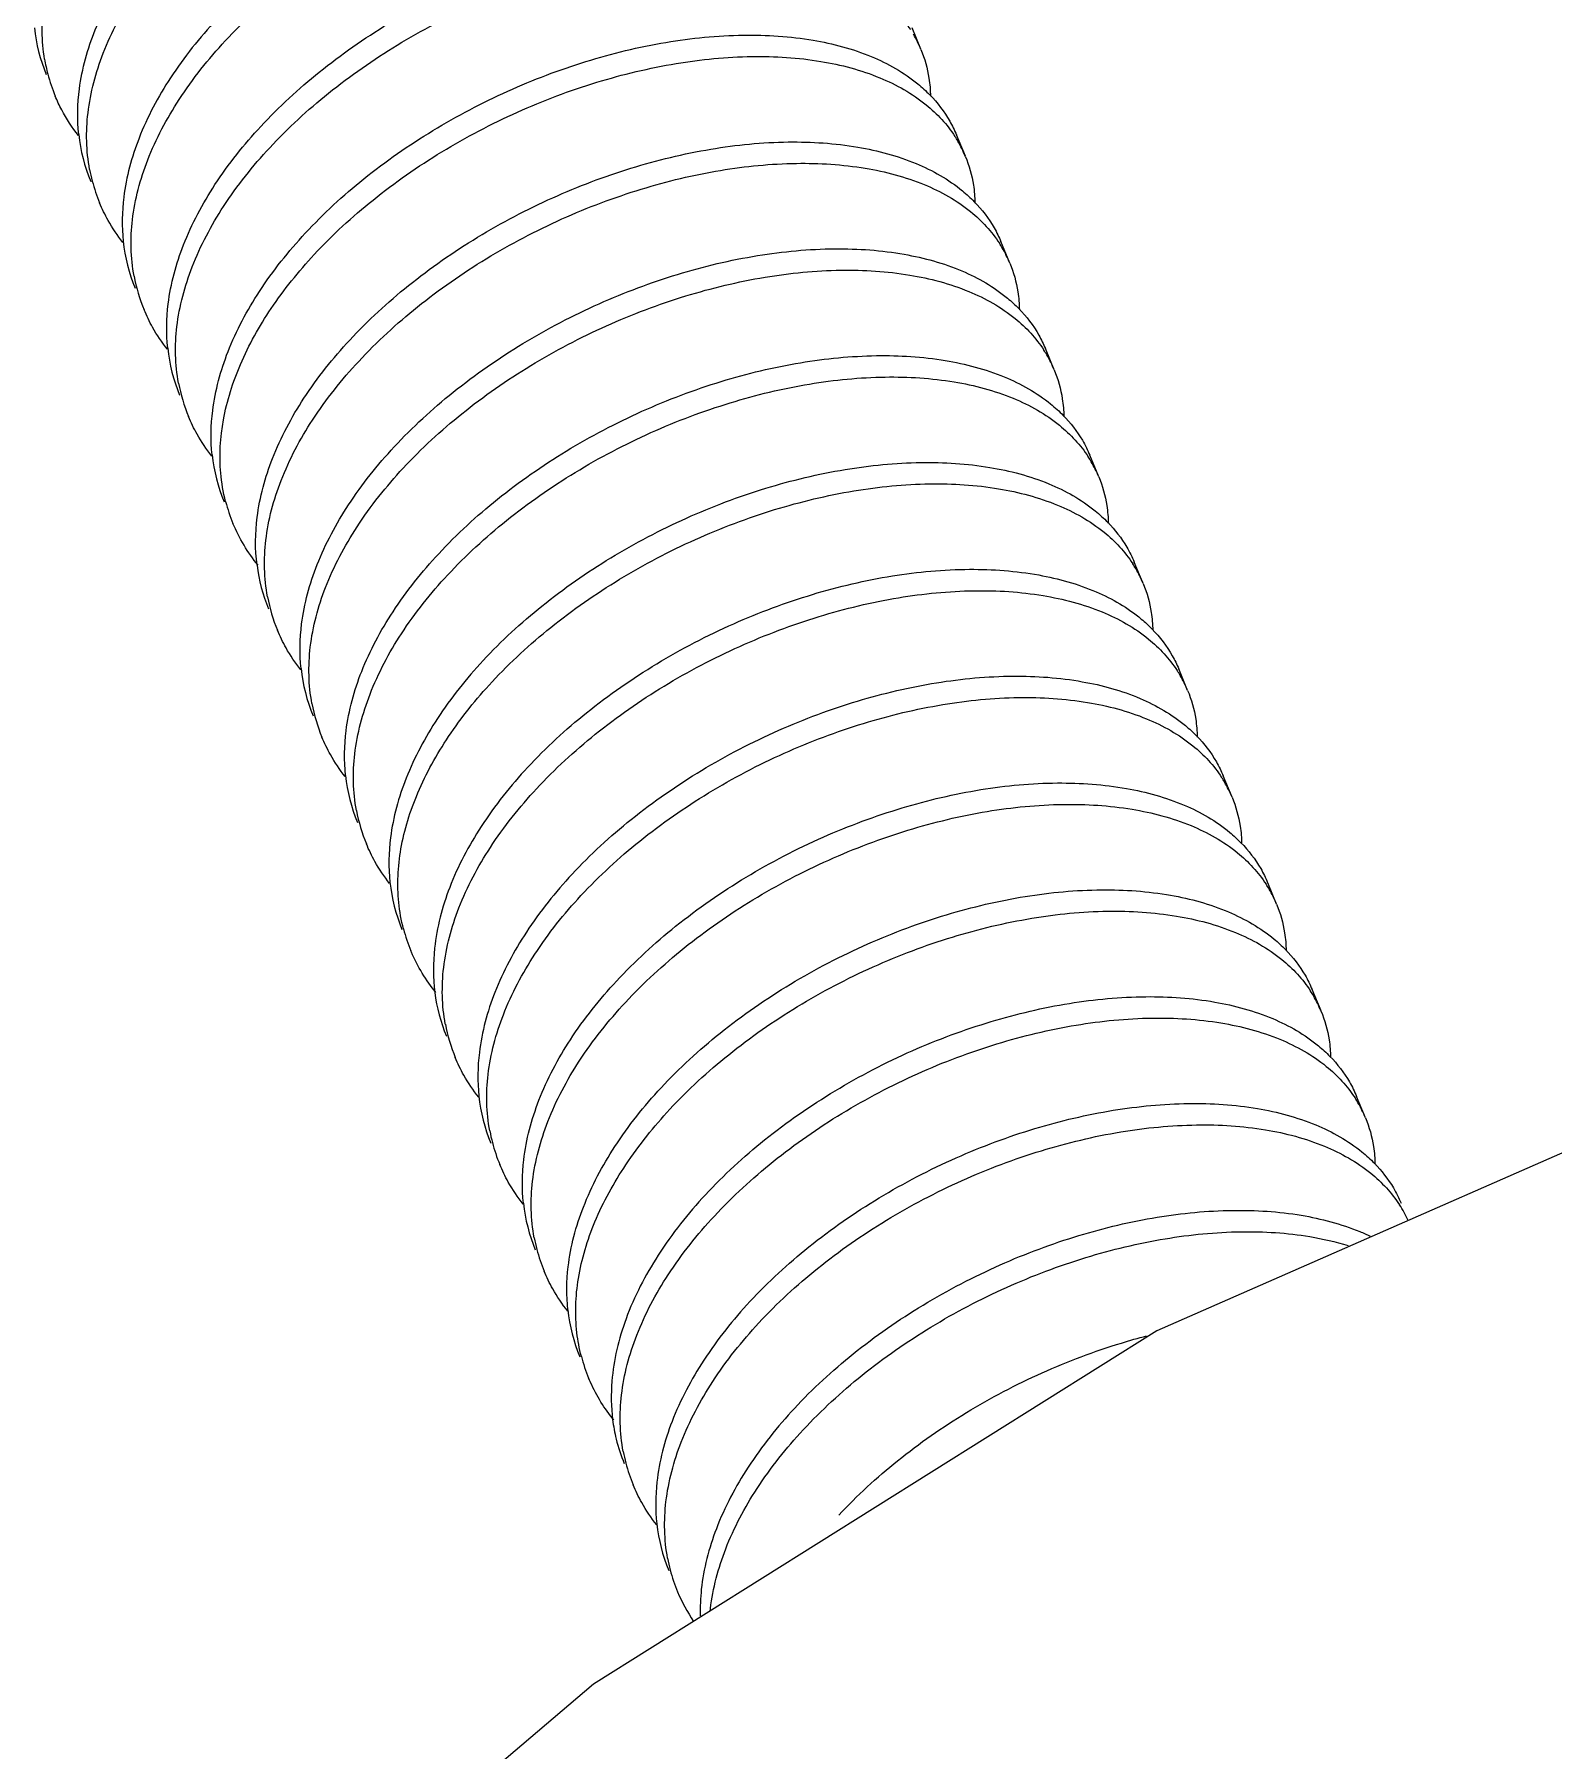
# Model space of a CAD drawing. Header units: millimetres. Extents: x 1786 to 2940, y -3417 to -1928.
# Drawn here: x 2199.49 to 2204.26, y -3202.71 to -3197.32 of the extents above; entities that cross this region are included whole.
import ezdxf

# ---------------------------------------------------------------- set-up
doc = ezdxf.new("R2010")
doc.units = ezdxf.units.MM

# ---------------------------------------------------------------- blocks, each defined once
blk = doc.blocks.new('*u7')
at = {"color": 7, "linetype": 'Continuous'}
for p, q in [((-12.30110090040034, -99.38970028382255, -3e-09), (-12.2700941393, -99.46423484902243, -3e-09)), ((-12.14606709489999, -99.7623731097226, -3e-09), (-12.11506033370006, -99.83690767482244, -3e-09)), ((-11.99103328930005, -100.1350459356224, -3e-09), (-11.96002652810012, -100.2095805007225, -3e-09)), ((-11.83599948370011, -100.5077187614224, -3e-09), (-11.80499272260022, -100.5822533266225, -3e-09)), ((-11.68096567810016, -100.8803915873225, -3e-09), (-11.64995891700028, -100.9549261525226, -3e-09)), ((-11.52593187250022, -101.2530644132225, -3e-09), (-11.49492511140033, -101.3275989784224, -3e-09)), ((-11.37089806690028, -101.6257372391226, -3e-09), (-11.33989130579994, -101.7002718043225, -3e-09)), ((-11.21586426130034, -101.9984100650224, -3e-09), (-11.1848575002, -102.0729446302225, -3e-09)), ((-11.06083045569994, -102.3710828909225, -3e-09), (-11.02982369460005, -102.4456174560225, -3e-09)), ((-10.9057966501, -102.7437557168225, -3e-09), (-10.87478988900011, -102.8182902819226, -3e-09)), ((-10.7507628446001, -103.1164285426225, -3e-09), (-10.71975608340017, -103.1909631078224, -3e-09))]:
    blk.add_line(p, q, dxfattribs=at)
at = {"color": 7, "linetype": 'Continuous', "elevation": -3e-09}
blk.add_lwpolyline([(-20.08863177669991, -100.3830319800225), (-18.21467315190012, -100.4578691066224), (-15.9444379462002, -100.1965562193225), (-13.70901245200002, -99.58331745762257), (-11.57373785129994, -98.64687676502263), (-9.608501588900253, -97.41398010992248), (-8.118265645200154, -96.14428521382251)], dxfattribs=at)
at = {"color": 7, "linetype": 'Continuous'}
for centre, radius, start, end in [((-10.43316598440015, -97.95617129592256, -3e-09), 0.5746709024000001, 22.52248702000399, 34.22117745740255), ((-10.44452313210013, -97.96101285572263, -3e-09), 0.5870163849, 14.67722010440551, 22.53439293250588), ((-10.44482684090008, -97.96115387482246, -3e-09), 0.5873459168, 10.62865022000049, 14.68302100629865), ((-10.41549855150015, -98.03617158052248, -3e-09), 0.5890885056, 6.103530708897636, 22.51455090140028), ((-10.28948836840027, -98.33368533782254, -3e-09), 0.5870153682, 14.68069108160216, 22.5343977796084), ((-10.28979410910006, -98.33382692942246, -3e-09), 0.5873470143999999, 10.62865282979871, 14.68649381629363), ((-10.12945805990012, -98.70412876352248, -3e-09), 0.5816057303, 14.62183772569563, 22.52017969890884), ((-10.10616094000034, -98.7817258527225, -3e-09), 0.589840704, 6.0803455533, 22.50814502719769), ((-9.97942115549995, -99.07903113252246, -3e-09), 0.5870157909, 14.67924852859821, 22.53439576490127), ((-9.979726051800299, -99.07917248612262, -3e-09), 0.5873465582999999, 10.62865174500036, 14.68505050270196), ((-9.95112713439994, -99.15439867862256, -3e-09), 0.589840704, 6.0803455533, 22.50814502719769), ((-12.06590477940017, -98.85561655892252, -3e-09), 0.4222001413000001, 204.545445539699, 213.0953443092997), ((-9.824386645900177, -99.45170370582241, -3e-09), 0.5870150438, 14.68179802899619, 22.53439932570597), ((-9.824693034699976, -99.45184548002248, -3e-09), 0.5873473642, 10.62865366219956, 14.68760134619721), ((-9.797006467400024, -99.52729688042245, -3e-09), 0.5907757891, 6.041612983403477, 22.496979327101), ((-11.90864813520011, -99.22728249212241, -3e-09), 0.4246268982, 202.4823631030962, 210.3812133993972), ((-11.91085701830025, -99.22828089632253, -3e-09), 0.4222164737, 210.415931737608, 213.1017519471106), ((-9.66935579730034, -99.82437759262257, -3e-09), 0.5870181816, 10.62864560320409, 22.53438436039721), ((-9.638189702500313, -99.8989997998226, -3e-09), 0.5868892404, 7.089127932504921, 22.54004537609547), ((-11.75361432970021, -99.59995531802247, -3e-09), 0.4246268982, 202.4823631030962, 210.3812133993972), ((-11.7558245938003, -99.60095456232261, -3e-09), 0.4222148573, 210.4159283103928, 213.1011178299948), ((-9.506702842000323, -100.1939401161226, -3e-09), 0.578854095, 14.60245349150737, 22.53904894009358), ((-9.487873133700305, -100.2728795633225, -3e-09), 0.5917330732, 6.003556046403987, 22.47123071410037), ((-11.59858052410027, -99.97262814392252, -3e-09), 0.4246268982, 202.4823631031905, 210.3812133993972), ((-11.6007936701003, -99.97362914122255, -3e-09), 0.4222114845, 210.4159211617104, 213.0997946715082), ((-9.359289255700332, -100.5697236280225, -3e-09), 0.5870193164999999, 10.6286426839967, 22.53437894170319), ((-9.332831287900262, -100.6455523332224, -3e-09), 0.5917251696, 6.004012436407706, 22.46932260070105), ((-11.44354671850033, -100.3453009698226, -3e-09), 0.4246268982, 202.4823631030962, 210.3812133993972), ((-11.44576424080014, -100.3463046290226, -3e-09), 0.4222063629, 210.4159103126975, 213.0977853216004), ((-9.204256065000209, -100.9423966744225, -3e-09), 0.587019969, 10.62864100479163, 22.53437582509644), ((-9.1777853847002, -101.0182239909225, -3e-09), 0.5917130992, 6.004589485696383, 22.46744088399473), ((-11.28851291289993, -100.7179737957226, -3e-09), 0.4246268982, 202.4823631029921, 210.3812133995022), ((-11.29075564450022, -100.7189927871225, -3e-09), 0.4221768607, 210.4158479744051, 213.0862090587982), ((-9.049225248000312, -101.3150705722226, -3e-09), 0.5870231402, 10.62863283119982, 22.53436066169851), ((-9.021728478599925, -101.3906086988225, -3e-09), 0.5906559059000001, 7.16725067670556, 22.46869011459821), ((-11.13347910729999, -101.0906466216225, -3e-09), 0.4246268982, 202.4823631030962, 210.3812133995022), ((-11.13570048100019, -101.0916526233225, -3e-09), 0.4222018556, 210.4159007716959, 213.0960169176041), ((-8.879445384300197, -101.6822876540225, -3e-09), 0.5713777877, 14.54567229810451, 22.59573525559373), ((-8.867577484900266, -101.7635433389225, -3e-09), 0.59157104, 6.009888538405878, 22.45703129230387), ((-10.97844530170005, -101.4633194475225, -3e-09), 0.4246268982, 202.4823631030962, 210.3812133993972), ((-10.98066667540024, -101.4643254492225, -3e-09), 0.4222018556, 210.4159007718009, 213.0960169176041), ((-8.739158961000157, -102.0604166987225, -3e-09), 0.5870245452, 10.62862920420578, 22.53435393580843), ((-8.712508693899963, -102.1362086179224, -3e-09), 0.5915354549, 6.011075242505357, 22.4552548197018), ((-10.82341149610011, -101.8359922734226, -3e-09), 0.4246268982, 202.4823631030962, 210.3812133995022), ((-10.82567050240004, -101.8370211618226, -3e-09), 0.4221578153, 210.4158078715989, 213.0787342538928), ((-8.584125820900226, -102.4330897632226, -3e-09), 0.5870252513, 10.62862738009631, 22.5343505539003), ((-8.557436915300059, -102.5088730479224, -3e-09), 0.5914967983, 6.012330142997909, 22.45348899339449), ((-10.66837769050017, -102.2086650992226, -3e-09), 0.4246268982, 202.4823631029921, 210.3812133995022), ((-10.67066350060031, -102.2097102854225, -3e-09), 0.4221264494, 210.4157420659016, 213.0664212328065), ((-8.42908309960012, -102.8057593913225, -3e-09), 0.5870157909, 14.67924852820633, 22.53439576479706), ((-8.429387995900015, -102.8059007450224, -3e-09), 0.5873465582999999, 10.62865174530446, 14.68505050209524), ((-8.403510378800092, -102.8817791231224, -3e-09), 0.5926227203, 6.010426290806069, 22.46567972289336), ((-10.51334388490022, -102.5813379251226, -3e-09), 0.4246268982, 202.4823631030962, 210.3812133993972), ((-10.51563553460028, -102.5823866617225, -3e-09), 0.422119616, 210.4157277691932, 213.0637382675965), ((-8.273970597399966, -103.1781934071225, -3e-09), 0.5868697943, 14.6290312343076, 22.51580662029832), ((-8.278986614000132, -103.1796221145225, -3e-09), 0.5920840433, 9.499582198402061, 14.64021269780038), ((-8.246044444400013, -103.2538954435224, -3e-09), 0.5901416341, 6.062810628101992, 22.47002258230433), ((-10.35831007940033, -102.9540107510225, -3e-09), 0.4246268982, 202.4823631030962, 210.3812133995022)]:
    blk.add_arc(centre, radius, start, end, dxfattribs=at)
for points, start_tangent, end_tangent in [([(-8.048174691300119, -93.34648407352256, -3e-09), (-9.67118343600032, -94.74846074182256, -3e-09), (-11.55227429820025, -95.9894570081226, -3e-09), (-13.62166797250029, -97.02358971292256, -3e-09), (-15.80116753240009, -97.8117947193225, -3e-09), (-18.00996700830001, -98.32484769422263, -3e-09), (-20.16460512120011, -98.54335522752262, -3e-09), (-22.18525171130022, -98.45907939272251, -3e-09)], (-0.7088993898208278, -0.7053096164888567), (-0.992620328126245, 0.1212636969193418)), ([(-10.01613303950035, -97.6704300122226, -3e-09), (-10.01691164659997, -97.67737464882248, -3e-09), (-10.07012822190018, -97.88568756542259, -3e-09), (-10.17968972990002, -98.09652669842262, -3e-09), (-10.34058194930003, -98.3012202855225, -3e-09)], (-0.1066529422736543, -0.9942963089061392), (-0.6799176369619487, -0.7332884882146179)), ([(-10.30957518820014, -98.37575485062257, -3e-09), (-10.1486438136003, -98.17100114402251, -3e-09), (-10.03751565240009, -97.95606311842243, -3e-09), (-9.985099855799945, -97.74475241902246, -3e-09), (-9.981329020999965, -97.65226164092246, -3e-09)], (0.6799176369989395, 0.7332884881803193), (-0.02723142852866129, 0.9996291558874665)), ([(-9.867557875199964, -97.85282212862262, -3e-09), (-9.861877841000023, -98.05004747472253, -3e-09), (-9.915094416300235, -98.25836039132241, -3e-09), (-10.02465592430008, -98.46919952432245, -3e-09), (-10.18554814380013, -98.67389311132251, -3e-09)], (0.1844092722714836, -0.9828495410286877), (-0.6799176369748196, -0.7332884882026839)), ([(-10.46460899380008, -98.00308202472252, -3e-09), (-10.66957430540015, -98.19322689372257, -3e-09), (-10.90942888420022, -98.36105572102247, -3e-09), (-11.17346407660034, -98.49977650122241, -3e-09), (-11.44991442050014, -98.60386939042246, -3e-09), (-11.53763629720015, -98.62881713862248, -3e-09)], (-0.6799176369848133, -0.7332884881934174), (-0.9672399107661502, -0.2538640483035947)), ([(-10.1545413826002, -98.74842767652262, -3e-09), (-9.994023517700043, -98.5443085257225, -3e-09), (-9.882935063600144, -98.32991544862261, -3e-09), (-9.830217769700084, -98.11882386752245, -3e-09), (-9.829749356500088, -97.97353654212247, -3e-09)], (0.6799176370260485, 0.7332884881551834), (-0.1076318471394037, 0.9941908194513567)), ([(-9.829534238200267, -97.96945873672257, -3e-09), (-9.777078326200353, -98.04743395352261, -3e-09), (-9.747291846400003, -98.10871873122255, -3e-09)], (0.6209167821819429, -0.7838764887434894), (0.3833762189514551, -0.9235922665021)), ([(-9.675860998499957, -98.33654724192252, -3e-09), (-9.688176725400353, -98.26901860492262, -3e-09), (-9.716315001000112, -98.18324975922246, -3e-09)], (-0.1230923319527054, 0.9923952225874755), (-0.3843774532142428, 0.9231760251764193)), ([(-9.712524069700066, -98.22549495452245, -3e-09), (-9.706844035400081, -98.42272030052254, -3e-09), (-9.760060610800338, -98.63103321722247, -3e-09), (-9.869622118700136, -98.84187235012246, -3e-09), (-10.03051433820019, -99.04656593722257, -3e-09)], (0.1844092722714836, -0.9828495410286877), (-0.6799176369748196, -0.7332884882026839)), ([(-10.34058194930003, -98.3012202855225, -3e-09), (-10.54554726100014, -98.49136515442251, -3e-09), (-10.78540183970017, -98.65919398172241, -3e-09), (-11.04943703220033, -98.79791476192258, -3e-09), (-11.32588737600008, -98.9020076511224, -3e-09), (-11.60244480739993, -98.96746621012244, -3e-09), (-11.86679658200001, -98.99197250552243, -3e-09), (-12.1071634015002, -98.9749984143225, -3e-09), (-12.24028119350032, -98.94388159532241, -3e-09)], (-0.6799176369865678, -0.7332884881917907), (-0.955344446978805, 0.2954944798583573)), ([(-9.999507577000259, -99.12110050242245, -3e-09), (-9.834319596200203, -98.90976861182253, -3e-09), (-9.722600364100344, -98.68849664772256, -3e-09), (-9.673188532700351, -98.47042108182245, -3e-09), (-9.675860998499957, -98.33654724192252, -3e-09)], (0.6799176369758974, 0.7332884882016846), (-0.1230923320577986, 0.9923952225744402)), ([(-9.680153628400149, -98.3350565487226, -3e-09), (-9.598702209500061, -98.46633639742254, -3e-09), (-9.592202853000344, -98.48136865002243, -3e-09)], (0.63142804831248, -0.7754344716378635), (0.3835203505597794, -0.9235324253682186)), ([(-10.30957518820014, -98.37575485062257, -3e-09), (-10.51435740790021, -98.56575245702243, -3e-09), (-10.75885681860018, -98.73643412862248, -3e-09), (-11.0271967972003, -98.87636332852253, -3e-09), (-11.30177651429995, -98.97864205302244, -3e-09), (-11.5748215417002, -99.04255929792248, -3e-09), (-11.83731943930024, -99.06652859802261, -3e-09), (-12.07736245780006, -99.04933140922253, -3e-09), (-12.28091761260021, -98.9927299425226, -3e-09), (-12.31784668890032, -98.97639150362261, -3e-09)], (-0.6799176370137706, -0.7332884881665678), (-0.9032472301576938, 0.4291205439179694)), ([(-9.566688779000287, -98.55730927562263, -3e-09), (-9.551188807200106, -98.63983337192258, -3e-09), (-9.556524788500155, -98.82894524772246, -3e-09), (-9.614310659200328, -99.0267401307226, -3e-09), (-9.72209706800004, -99.22594677582242, -3e-09), (-9.87548053260025, -99.41923876312262, -3e-09)], (0.2529177001760308, -0.9674877967900514), (-0.6799176369743608, -0.7332884882031092)), ([(-10.18554814380013, -98.67389311132251, -3e-09), (-10.3905134554002, -98.86403798032256, -3e-09), (-10.63036803410023, -99.03186680762246, -3e-09), (-10.89440322659993, -99.17058758782241, -3e-09), (-11.17085357040014, -99.27468047702246, -3e-09), (-11.44741100179999, -99.34013903602249, -3e-09), (-11.71176277640006, -99.36464533142248, -3e-09), (-11.95212959590026, -99.34767124022255, -3e-09), (-12.15778041950034, -99.29050153132243, -3e-09), (-12.31950146190002, -99.19617771512253, -3e-09), (-12.41960847380005, -99.08615214382257, -3e-09)], (-0.6799176370064597, -0.7332884881733466), (-0.5459293870042408, 0.837831190876285)), ([(-9.519638480500362, -98.71924817202262, -3e-09), (-9.520803468700251, -98.86992769162248, -3e-09), (-9.574020044000008, -99.07824060832263, -3e-09), (-9.683581552000305, -99.28907974122262, -3e-09), (-9.844473771499906, -99.4937733283225, -3e-09)], (0.1070789490804524, -0.9942505210779755), (-0.6799176369864541, -0.7332884881918961)), ([(-9.5191948099, -98.71514779122253, -3e-09), (-9.467010715000015, -98.79277960522245, -3e-09), (-9.437224235300164, -98.85406438302243, -3e-09)], (0.6203669662444307, -0.7843116900777913), (0.3833762189469372, -0.9235922665039752)), ([(-10.1545413826002, -98.74842767652262, -3e-09), (-10.36003900860032, -98.93900049922263, -3e-09), (-10.60526446540007, -99.10997815422252, -3e-09), (-10.87403487870006, -99.24986649802258, -3e-09), (-11.14864791500031, -99.35189083242244, -3e-09), (-11.42143750430023, -99.41550226802246, -3e-09), (-11.68442694009991, -99.43922904532246, -3e-09), (-11.92444588850003, -99.42164708192263, -3e-09), (-12.1276177484001, -99.36468709552241, -3e-09), (-12.28886976290005, -99.27040715512248, -3e-09), (-12.33223631850024, -99.23075993682255, -3e-09)], (-0.6799176369959218, -0.7332884881831174), (-0.6979745066443546, 0.716122606872992)), ([(-9.402456458500183, -98.97084060632255, -3e-09), (-9.396776424200198, -99.16806595232242, -3e-09), (-9.4499929996, -99.37637886902257, -3e-09), (-9.559554507500252, -99.58721800192257, -3e-09), (-9.720446727000308, -99.79191158902245, -3e-09)], (0.1844092722714836, -0.9828495410286877), (-0.6799176369748196, -0.7332884882026839)), ([(-10.03051433820019, -99.04656593722257, -3e-09), (-10.23547964980025, -99.23671080622262, -3e-09), (-10.47533422850029, -99.40453963352252, -3e-09), (-10.73936942099999, -99.54326041372246, -3e-09), (-11.01581976490024, -99.64735330292251, -3e-09), (-11.29237719620005, -99.71281186192255, -3e-09), (-11.55672897090017, -99.73731815732253, -3e-09), (-11.79709579030032, -99.7203440661226, -3e-09), (-12.00274661389994, -99.66317435722249, -3e-09), (-12.16446765630008, -99.56885054092254, -3e-09), (-12.26454861030015, -99.45886495562263, -3e-09)], (-0.6799176370112174, -0.733288488168935), (-0.5460225759222805, 0.8377704617514259)), ([(-12.33223631850024, -99.23075993682255, -3e-09), (-12.3985002165, -99.1447339632225, -3e-09), (-12.42503474170007, -99.09151766052241, -3e-09)], (-0.6979745067723196, 0.7161226067482699), (-0.3829048361339112, 0.9237877929834659)), ([(-9.999507577000259, -99.12110050242245, -3e-09), (-10.2056320075003, -99.31217687882258, -3e-09), (-10.45148957610036, -99.48341070472247, -3e-09), (-10.72070828120013, -99.62329496502252, -3e-09), (-10.99548577780024, -99.72512770642243, -3e-09), (-11.26911708490024, -99.7886162796226, -3e-09), (-11.53488018880034, -99.81195921662243, -3e-09), (-11.77550047720024, -99.79326981472241, -3e-09), (-11.97766410500026, -99.73523486572253, -3e-09), (-12.13692386130015, -99.64054650102253, -3e-09), (-12.17702889049997, -99.6036122480225, -3e-09)], (-0.6799176370080116, -0.7332884881719077), (-0.6982427137316564, 0.7158610987619403)), ([(-9.364604674899965, -99.09192099792244, -3e-09), (-9.36576966310031, -99.24260051752253, -3e-09), (-9.41898623850011, -99.45091343422246, -3e-09), (-9.528547746400363, -99.66175256712245, -3e-09), (-9.689439965899965, -99.86644615422256, -3e-09)], (0.1070789490804524, -0.9942505210779755), (-0.6799176369864541, -0.7332884881918961)), ([(-9.364161004400103, -99.08782061712259, -3e-09), (-9.311976909400073, -99.1654524311225, -3e-09), (-9.282190429700222, -99.22673720882244, -3e-09)], (0.6203669662444307, -0.7843116900777913), (0.3833762189469372, -0.9235922665039752)), ([(-12.30100223720001, -99.3896594035225, -3e-09), (-12.32918374420024, -99.28882179442257, -3e-09), (-12.33438816130001, -99.22624526762252, -3e-09)], (-0.3827841523008458, 0.9238378065154744), (-0.01604169137221489, 0.9998713237901758)), ([(-9.24742265290024, -99.34351343222261, -3e-09), (-9.241742618600256, -99.54073877822248, -3e-09), (-9.294959194000057, -99.74905169492263, -3e-09), (-9.40452070190031, -99.95989082782262, -3e-09), (-9.565412921399911, -100.1645844149225, -3e-09)], (0.1844092722714836, -0.9828495410286877), (-0.6799176369748196, -0.7332884882026839)), ([(-9.87548053260025, -99.41923876312262, -3e-09), (-10.08044584420031, -99.60938363202263, -3e-09), (-10.32030042290035, -99.77721245932253, -3e-09), (-10.58433561540005, -99.91593323962252, -3e-09), (-10.8607859593003, -100.0200261288226, -3e-09), (-11.13734339060011, -100.0854846878226, -3e-09), (-11.40169516530023, -100.1099909832226, -3e-09), (-11.64206198479997, -100.0930168920224, -3e-09), (-11.8477128083, -100.0358471831225, -3e-09), (-12.00943385070013, -99.9415233668226, -3e-09), (-12.10951738370022, -99.83153382442242, -3e-09)], (-0.6799176370094528, -0.7332884881705714), (-0.5460133540579095, 0.83777647209171)), ([(-12.17702889049997, -99.6036122480225, -3e-09), (-12.24515160450028, -99.51453065412261, -3e-09), (-12.26998425150032, -99.4642381704225, -3e-09)], (-0.6982427137352157, 0.7158610987584684), (-0.3828281560355657, 0.9238195727231636)), ([(-9.844473771499906, -99.4937733283225, -3e-09), (-10.05058663350019, -99.68484041462261, -3e-09), (-10.29642939970017, -99.8560676275224, -3e-09), (-10.56562996970024, -99.99594811172256, -3e-09), (-10.84040253669991, -100.0977856569225, -3e-09), (-11.11452470719996, -100.1613605123225, -3e-09), (-11.38082434410035, -100.1846402277224, -3e-09), (-11.62154935850003, -100.1657522994226, -3e-09), (-11.82349791580009, -100.1075405101226, -3e-09), (-11.98236079790013, -100.0128297206224, -3e-09), (-12.02197357670002, -99.9763068162224, -3e-09)], (-0.6799176369940102, -0.7332884881848899), (-0.6982680453751948, 0.7158363896924387)), ([(-9.534406160300023, -100.2391189801226, -3e-09), (-9.375239401700128, -100.0370677412225, -3e-09), (-9.265268587500032, -99.82695411092254, -3e-09), (-9.21102292120031, -99.61768308132241, -3e-09), (-9.2095120150002, -99.46511729112262, -3e-09)], (0.6799176369817714, 0.7332884881962379), (-0.1062906095111108, 0.9943351076622793)), ([(-9.208738732900201, -99.46098507582246, -3e-09), (-9.156943103800131, -99.53812525702256, -3e-09), (-9.12715662410028, -99.5994100347225, -3e-09)], (0.6195794163519036, -0.7849339760980122), (0.3833762191487431, -0.9235922664202072)), ([(-12.14596843160007, -99.76233222942255, -3e-09), (-12.17414993860029, -99.66149462032263, -3e-09), (-12.17934845510035, -99.59927762512257, -3e-09)], (-0.3827841524337395, 0.9238378064604109), (-0.01677795556191912, 0.9998592401969201)), ([(-9.092388847300299, -99.71618625812243, -3e-09), (-9.086708813000314, -99.91341160412253, -3e-09), (-9.139925388400115, -100.1217245208225, -3e-09), (-9.249486896300368, -100.3325636537224, -3e-09), (-9.41037911579997, -100.5372572408226, -3e-09)], (0.1844092722714836, -0.9828495410286877), (-0.6799176369748196, -0.7332884882026839)), ([(-9.720446727000308, -99.79191158902245, -3e-09), (-9.925412038599916, -99.98205645792245, -3e-09), (-10.16526661739999, -100.1498852852226, -3e-09), (-10.42930180980011, -100.2886060655226, -3e-09), (-10.7057521536999, -100.3926989546226, -3e-09), (-10.98230958500017, -100.4581575136226, -3e-09), (-11.24666135970028, -100.4826638090226, -3e-09), (-11.48702817920002, -100.4656897178224, -3e-09), (-11.69267900270006, -100.4085200090226, -3e-09), (-11.85440004520024, -100.3141961927224, -3e-09), (-11.95448895940035, -100.2041983933225, -3e-09)], (-0.67991763701456, -0.7332884881658359), (-0.5459941112937299, 0.8377890130770217)), ([(-12.02197357670002, -99.9763068162224, -3e-09), (-12.09045943960018, -99.88661412482247, -3e-09), (-12.11495315870025, -99.83690672352259, -3e-09)], (-0.6982680451609802, 0.7158363899013959), (-0.3827827824445807, 0.9238383741023021)), ([(-9.379372354700081, -100.6117918060224, -3e-09), (-9.217418266799996, -100.4054653036226, -3e-09), (-9.10760222450017, -100.1928537781225, -3e-09), (-9.054943182700299, -99.9812175738225, -3e-09), (-9.05578701100012, -99.82656993462251, -3e-09)], (0.6799176370391319, 0.7332884881430524), (-0.1243567050093025, 0.9922375773569702)), ([(-9.059726434800268, -99.8260882615225, -3e-09), (-8.973957674199937, -99.96755461912244, -3e-09), (-8.972062487100175, -99.97205781792263, -3e-09)], (0.6309414751720348, -0.7758304292226085), (0.3838942182395378, -0.9233770785558054)), ([(-9.689439965899965, -99.86644615422256, -3e-09), (-9.895522198300114, -100.0574886425225, -3e-09), (-10.14132566720036, -100.2286982811224, -3e-09), (-10.41048220950006, -100.3685705456226, -3e-09), (-10.6852331348, -100.4704176748226, -3e-09), (-10.95994663540023, -100.5341069512226, -3e-09), (-11.22675665370025, -100.5573205333226, -3e-09), (-11.46756744079994, -100.5382391501225, -3e-09), (-11.66928934390035, -100.4798629295226, -3e-09), (-11.82775366060014, -100.3851486356225, -3e-09), (-11.86692267800026, -100.3489966426225, -3e-09)], (-0.6799176370069446, -0.7332884881728968), (-0.6982835175659831, 0.7158212969000556)), ([(-11.99093462600013, -100.1350050553226, -3e-09), (-12.01911613300035, -100.0341674462225, -3e-09), (-12.02431390670017, -99.97199459632247, -3e-09)], (-0.3827841523019099, 0.9238378065150334), (-0.01686839283327377, 0.9998577185396043)), ([(-8.946546674500041, -100.0480047490225, -3e-09), (-8.930036391800058, -100.1398998728225, -3e-09), (-8.937651558300331, -100.3271293229225, -3e-09), (-8.996329397400132, -100.5225530798225, -3e-09), (-9.103651171400088, -100.7191691352225, -3e-09), (-9.255345310200028, -100.9099300667226, -3e-09)], (0.2526687244613236, -0.9675528490367272), (-0.679917636970834, -0.7332884882063794)), ([(-11.86692267800026, -100.3489966426225, -3e-09), (-11.9357713190002, -100.2586884230225, -3e-09), (-11.95992426200019, -100.2095703176226, -3e-09)], (-0.6982835174025328, 0.7158212970595014), (-0.3827268443142816, 0.923861549498209)), ([(-9.565412921399911, -100.1645844149225, -3e-09), (-9.770378232999974, -100.3547292838225, -3e-09), (-10.01023281180005, -100.5225581111226, -3e-09), (-10.27426800420017, -100.6612788914226, -3e-09), (-10.55071834809996, -100.7653717805226, -3e-09), (-10.82727577940022, -100.8308303395224, -3e-09), (-11.09162755410034, -100.8553366349224, -3e-09), (-11.33199437360008, -100.8383625437225, -3e-09), (-11.53764519710012, -100.7811928349224, -3e-09), (-11.69936623960029, -100.6868690186225, -3e-09), (-11.79946332530017, -100.5768586802226, -3e-09)], (-0.6799176369974813, -0.7332884881816714), (-0.5459648886082447, 0.8378080570196178)), ([(-9.224338549100139, -100.9844646318224, -3e-09), (-9.065128518499932, -100.7823472925224, -3e-09), (-8.955956085900198, -100.5742158261226, -3e-09), (-8.90142718640027, -100.3668515209224, -3e-09), (-8.899385476300267, -100.2109900901226, -3e-09)], (0.6799176369698529, 0.733288488207289), (-0.1055051716525306, 0.994418754225085)), ([(-8.898280028700356, -100.2068267122224, -3e-09), (-8.846875492700292, -100.2834709088224, -3e-09), (-8.817089012899942, -100.3447556865226, -3e-09)], (0.6187844105249842, -0.7855608526977703), (0.3833762193064752, -0.9235922663547337)), ([(-9.534406160300023, -100.2391189801226, -3e-09), (-9.74043827020023, -100.4301212140226, -3e-09), (-9.986177393700018, -100.6013020653224, -3e-09), (-10.25526344660011, -100.7411615663225, -3e-09), (-10.5299755983001, -100.8430231483226, -3e-09), (-10.80537995350005, -100.9068551161224, -3e-09), (-11.07267390930019, -100.9300001332226, -3e-09), (-11.31355163009994, -100.9107310070226, -3e-09), (-11.51503570339992, -100.8522034409225, -3e-09), (-11.6731004528001, -100.7575051350225, -3e-09), (-11.71187639980008, -100.7216815149225, -3e-09)], (-0.6799176369852316, -0.7332884881930296), (-0.6982887343963745, 0.715816207846057)), ([(-11.83590082040018, -100.5076778812224, -3e-09), (-11.86408232739996, -100.4068402721225, -3e-09), (-11.8692795119, -100.3447022773225, -3e-09)], (-0.3827841524132684, 0.923837806468893), (-0.01693980385660182, 0.9998565112281361)), ([(-8.78232123609996, -100.4615319098225, -3e-09), (-8.776641201799976, -100.6587572559224, -3e-09), (-8.829857777200232, -100.8670701725225, -3e-09), (-8.93941928510003, -101.0779093055226, -3e-09), (-9.100311504600086, -101.2826028925226, -3e-09)], (0.1844092722714836, -0.9828495410286877), (-0.6799176369748196, -0.7332884882026839)), ([(-9.41037911579997, -100.5372572408226, -3e-09), (-9.615344427400032, -100.7274021097226, -3e-09), (-9.85519900620011, -100.8952309370225, -3e-09), (-10.11923419860022, -101.0339517173225, -3e-09), (-10.39568454250002, -101.1380446064225, -3e-09), (-10.67224197390033, -101.2035031654225, -3e-09), (-10.93659374849994, -101.2280094608225, -3e-09), (-11.17696056800014, -101.2110353696226, -3e-09), (-11.38261139150018, -101.1538656607224, -3e-09), (-11.54433243400035, -101.0595418445225, -3e-09), (-11.6444765854003, -100.9494592657225, -3e-09)], (-0.6799176370058276, -0.7332884881739327), (-0.5457965154161354, 0.8379177547704811)), ([(-8.74324911219992, -100.5794958704225, -3e-09), (-8.69184168710035, -100.6561437347225, -3e-09), (-8.6620552073, -100.7174285124224, -3e-09)], (0.6187902913917823, -0.785556220317345), (0.3833762192585395, -0.9235922663746317)), ([(-11.71187639980008, -100.7216815149225, -3e-09), (-11.78108561020008, -100.6307562940226, -3e-09), (-11.80489754669998, -100.5822289708226, -3e-09)], (-0.698288734319816, 0.715816207920741), (-0.382660622591291, 0.9238889802990649)), ([(-9.379372354700081, -100.6117918060224, -3e-09), (-9.584932309400301, -100.8024147192225, -3e-09), (-9.829879070900006, -100.9732116036225, -3e-09), (-10.09796094700005, -101.1128294613225, -3e-09), (-10.37238820490029, -101.2149254651226, -3e-09), (-10.6512375026, -101.2796713821226, -3e-09), (-10.92038617260005, -101.3026892316225, -3e-09), (-11.16152979160006, -101.2828626942226, -3e-09), (-11.36209422680031, -101.2239799924225, -3e-09), (-11.51924994460023, -101.1291906713225, -3e-09), (-11.55682176400023, -101.0943716310226, -3e-09)], (-0.6799176370131567, -0.733288488167137), (-0.6982487954761151, 0.7158551666476638)), ([(-8.744351983700199, -100.5836589990224, -3e-09), (-8.7463913263, -100.7395080498225, -3e-09), (-8.800818940200315, -100.9466271145225, -3e-09), (-8.909979706400009, -101.1548443976226, -3e-09), (-9.069304743500197, -101.3571374577225, -3e-09)], (0.1055128469868747, -0.9944179398626738), (-0.6799176369706735, -0.733288488206528)), ([(-11.68086701490029, -100.8803507071225, -3e-09), (-11.70904852180001, -100.7795130979225, -3e-09), (-11.71424527970021, -100.7174002417225, -3e-09)], (-0.3827841525615063, 0.9238378064074718), (-0.01699131005111127, 0.999855637271075)), ([(-8.627287430500019, -100.8342047357226, -3e-09), (-8.621607396300078, -101.0314300818225, -3e-09), (-8.67482397160029, -101.2397429984226, -3e-09), (-8.784385479600132, -101.4505821314226, -3e-09), (-8.945277699000144, -101.6552757184224, -3e-09)], (0.1844092722714836, -0.9828495410286877), (-0.6799176369748196, -0.7332884882026839)), ([(-9.255345310200028, -100.9099300667226, -3e-09), (-9.46031062180009, -101.1000749356226, -3e-09), (-9.700165200600168, -101.2679037629225, -3e-09), (-9.964200393000283, -101.4066245431225, -3e-09), (-10.24065073690008, -101.5107174323225, -3e-09), (-10.51720816829993, -101.5761759913225, -3e-09), (-10.7815599429, -101.6006822867225, -3e-09), (-11.0219267624002, -101.5837081955226, -3e-09), (-11.22757758600028, -101.5265384866225, -3e-09), (-11.38929862839996, -101.4322146704226, -3e-09), (-11.48940290520022, -101.3221932965225, -3e-09)], (-0.6799176370041685, -0.733288488175471), (-0.5459391693926262, 0.8378248166072007)), ([(-11.55682176400023, -101.0943716310226, -3e-09), (-11.62739483380028, -101.0010735340225, -3e-09), (-11.64990311320025, -100.9548195226225, -3e-09)], (-0.6982487955976674, 0.7158551665291011), (-0.3823485200228358, 0.9240181866372259)), ([(-9.224338549100139, -100.9844646318224, -3e-09), (-9.429303860700202, -101.1746095008225, -3e-09), (-9.66915843950028, -101.3424383281226, -3e-09), (-9.93319363189994, -101.4811591083226, -3e-09), (-10.20964397580019, -101.5852519975226, -3e-09), (-10.4862014071, -101.6507105565224, -3e-09), (-10.75055318180011, -101.6752168519224, -3e-09), (-10.99092000130031, -101.6582427607225, -3e-09), (-11.19657082480035, -101.6010730518226, -3e-09), (-11.35829186730007, -101.5067492356225, -3e-09), (-11.40211650490028, -101.4667090766225, -3e-09)], (-0.6799176370085458, -0.7332884881714123), (-0.6977974224856037, 0.7162951606512834)), ([(-8.589318708100109, -100.9563259926226, -3e-09), (-8.59135028080027, -101.1121234233226, -3e-09), (-8.645656409700223, -101.3189738561225, -3e-09), (-8.75483482970003, -101.5273474590226, -3e-09), (-8.914270937900255, -101.7298102836226, -3e-09)], (0.1055233371297334, -0.9944168267487256), (-0.6799176370294309, -0.7332884881520474)), ([(-8.58821961700005, -100.9521632243225, -3e-09), (-8.536807881499954, -101.0288165606225, -3e-09), (-8.507021401700058, -101.0901013383225, -3e-09)], (0.6187990646471889, -0.7855493094591606), (0.3833762193816346, -0.9235922663235357)), ([(-11.52583320930034, -101.2530235330225, -3e-09), (-11.55401471620007, -101.1521859238226, -3e-09), (-11.55921079850032, -101.0901127270224, -3e-09)], (-0.3827841523746255, 0.9238378064849044), (-0.01707257368273443, 0.9998542529928288)), ([(-8.472253624900077, -101.2068775616226, -3e-09), (-8.466573590700136, -101.4041029076225, -3e-09), (-8.519790166000348, -101.6124158243226, -3e-09), (-8.62935167400019, -101.8232549572226, -3e-09), (-8.790243893400202, -102.0279485443225, -3e-09)], (0.1844092722714836, -0.9828495410286877), (-0.6799176369748196, -0.7332884882026839)), ([(-9.100311504600086, -101.2826028925226, -3e-09), (-9.305276816300193, -101.4727477615224, -3e-09), (-9.545131395000226, -101.6405765888226, -3e-09), (-9.809166587400341, -101.7792973690225, -3e-09), (-10.08561693130014, -101.8833902582226, -3e-09), (-10.36217436269999, -101.9488488172226, -3e-09), (-10.62652613730006, -101.9733551126226, -3e-09), (-10.86689295680026, -101.9563810214224, -3e-09), (-11.07254378040034, -101.8992113125225, -3e-09), (-11.23426482280001, -101.8048874963224, -3e-09), (-11.33436909960028, -101.6948661224226, -3e-09)], (-0.6799176370041685, -0.733288488175471), (-0.5459391693926262, 0.8378248166072007)), ([(-11.40211650490028, -101.4667090766225, -3e-09), (-11.4687892856, -101.3799366350224, -3e-09), (-11.49482644809996, -101.3275580981226, -3e-09)], (-0.6977974223532253, 0.7162951607802434), (-0.3827841525867948, 0.9238378063969939)), ([(-9.069304743500197, -101.3571374577225, -3e-09), (-9.27427005510026, -101.5472823267226, -3e-09), (-9.514124633900337, -101.7151111540225, -3e-09), (-9.778159826299998, -101.8538319342226, -3e-09), (-10.05461017020025, -101.9579248234224, -3e-09), (-10.3311676016001, -102.0233833824225, -3e-09), (-10.59551937620017, -102.0478896778225, -3e-09), (-10.83588619569991, -102.0309155866225, -3e-09), (-11.04153701929999, -101.9737458777224, -3e-09), (-11.20325806170013, -101.8794220614225, -3e-09), (-11.24708269930034, -101.8393819025225, -3e-09)], (-0.6799176370085458, -0.7332884881714123), (-0.6977974224856037, 0.7162951606512834)), ([(-8.435687853000218, -101.3169148433226, -3e-09), (-8.436236361900228, -101.4841580771226, -3e-09), (-8.48987617900002, -101.6897491830225, -3e-09), (-8.599406316000113, -101.8994165472225, -3e-09), (-8.759237132300314, -102.1024831095226, -3e-09)], (0.1252229897650974, -0.9921286221222984), (-0.6799176370081114, -0.733288488171815)), ([(-8.43920026620026, -101.3172485183225, -3e-09), (-8.351927230300134, -101.4627491073225, -3e-09)], (0.6303624963056115, -0.7763009231292708), (0.3842866256009093, -0.9232138373011243)), ([(-11.37079940369995, -101.6256963588226, -3e-09), (-11.39898091070017, -101.5248587497226, -3e-09), (-11.40418807630022, -101.4621089913226, -3e-09)], (-0.3827841521723501, 0.9238378065687155), (-0.01568712096398766, 0.9998769495472237)), ([(-8.326381542000036, -101.5387851708226, -3e-09), (-8.309149438100121, -101.6385555444226, -3e-09), (-8.318644913100343, -101.8241704267225, -3e-09), (-8.378042473800178, -102.0175787186224, -3e-09), (-8.484951243000069, -102.2120013282224, -3e-09), (-8.635210087900305, -102.4006213702226, -3e-09)], (0.2523472725335186, -0.9676367366139498), (-0.6799176369991863, -0.7332884881800905)), ([(-8.945277699000144, -101.6552757184224, -3e-09), (-9.150243010700251, -101.8454205874225, -3e-09), (-9.390097589400284, -102.0132494147226, -3e-09), (-9.654132781899989, -102.1519701949226, -3e-09), (-9.930583125700196, -102.2560630841226, -3e-09), (-10.20714055710005, -102.3215216431224, -3e-09), (-10.47149233170012, -102.3460279385224, -3e-09), (-10.71185915120031, -102.3290538473225, -3e-09), (-10.91750997479994, -102.2718841384226, -3e-09), (-11.07923101720007, -102.1775603222225, -3e-09), (-11.17940554840015, -102.0674310971226, -3e-09)], (-0.679917637002749, -0.7332884881767873), (-0.5456877827932822, 0.8379885701548391)), ([(-11.24708269930034, -101.8393819025225, -3e-09), (-11.31375548000005, -101.7526094609225, -3e-09), (-11.33979264260006, -101.7002309240224, -3e-09)], (-0.6977974223532253, 0.7162951607802434), (-0.3827841525867948, 0.9238378063969939)), ([(-8.279257813800086, -101.7016057896226, -3e-09), (-8.281143744500241, -101.8563595397225, -3e-09), (-8.334642022300159, -102.0619107415225, -3e-09), (-8.444269050200091, -102.2719310054226, -3e-09), (-8.604203326700372, -102.4751559354224, -3e-09)], (0.105631172429338, -0.9944053778068599), (-0.6799176370055094, -0.7332884881742278)), ([(-8.278200771499996, -101.6974469774225, -3e-09), (-8.22674027030007, -101.7741622123226, -3e-09), (-8.196953790500174, -101.8354469900225, -3e-09)], (0.6188983065133415, -0.785471123718064), (0.38337621906257, -0.9235922664559769)), ([(-8.914270937900255, -101.7298102836226, -3e-09), (-9.1194912527003, -101.9201601978225, -3e-09), (-9.363130179100153, -102.0902340066225, -3e-09), (-9.628963913999996, -102.2291158515225, -3e-09), (-9.902033128700168, -102.3313484730224, -3e-09), (-10.18114900640012, -102.3968819267225, -3e-09), (-10.45085071829999, -102.4206790121225, -3e-09), (-10.69278738010007, -102.4015342474224, -3e-09), (-10.8940900667003, -102.3432399232224, -3e-09), (-11.05268742060025, -102.2484273934226, -3e-09), (-11.0918570396002, -102.2122463627225, -3e-09)], (-0.679917637007219, -0.7332884881726426), (-0.6979913859542086, 0.7161061549335566)), ([(-11.21576559810001, -101.9983691847226, -3e-09), (-11.24394710510023, -101.8975315756225, -3e-09), (-11.24915427070027, -101.8347818172226, -3e-09)], (-0.3827841521723501, 0.9238378065687155), (-0.01568712096398766, 0.9998769495472237)), ([(-8.162186013800238, -101.9522232134225, -3e-09), (-8.156505979500253, -102.1494485594226, -3e-09), (-8.209722554900054, -102.3577614761225, -3e-09), (-8.319284062800307, -102.5686006090225, -3e-09), (-8.480176282299908, -102.7732941961226, -3e-09)], (0.1844092722714836, -0.9828495410286877), (-0.6799176369748196, -0.7332884882026839)), ([(-11.0918570396002, -102.2122463627225, -3e-09), (-11.16196326460022, -102.1196742870225, -3e-09), (-11.18482196610012, -102.0727827346225, -3e-09)], (-0.6979913858156513, 0.716106155068609), (-0.3822184251750986, 0.9240720077227033)), ([(-8.790243893400202, -102.0279485443225, -3e-09), (-8.99520920510031, -102.2180934133225, -3e-09), (-9.235063783800342, -102.3859222405226, -3e-09), (-9.499098976300047, -102.5246430208226, -3e-09), (-9.775549320100254, -102.6287359100224, -3e-09), (-10.05210675150011, -102.6941944690225, -3e-09), (-10.31645852610018, -102.7187007644225, -3e-09), (-10.55682534559992, -102.7017266732225, -3e-09), (-10.7624761692, -102.6445569643224, -3e-09), (-10.92419721160013, -102.5502331480225, -3e-09), (-11.02442176820023, -102.4400270832225, -3e-09)], (-0.679917636997494, -0.7332884881816597), (-0.5455086470826865, 0.8381051938498036)), ([(-8.124225695300083, -102.0742626099225, -3e-09), (-8.126069372000075, -102.2287057892224, -3e-09), (-8.179472546500165, -102.4342368829225, -3e-09), (-8.28918723480001, -102.6445303254225, -3e-09), (-8.44916952120002, -102.8478287613225, -3e-09)], (0.1056566566034704, -0.9944026704084097), (-0.679917637002604, -0.7332884881769216)), ([(-8.123178825300329, -102.0701047525224, -3e-09), (-8.071706464700128, -102.1468350382224, -3e-09), (-8.041919985000277, -102.2081198159226, -3e-09)], (0.6189224362355183, -0.7854521105225262), (0.3833762192157484, -0.9235922663923937)), ([(-8.759237132300314, -102.1024831095226, -3e-09), (-8.963561467300224, -102.2921122870225, -3e-09), (-9.204695492000155, -102.4608448022225, -3e-09), (-9.466722228300114, -102.5985621523225, -3e-09), (-9.739200483800232, -102.7016274392224, -3e-09), (-10.0181977256002, -102.7682451493224, -3e-09), (-10.28833248389992, -102.7932746270226, -3e-09), (-10.53120758810019, -102.7753500364224, -3e-09), (-10.73374294120003, -102.7181488621225, -3e-09), (-10.89547694610019, -102.6228988692226, -3e-09), (-10.93701484250005, -102.5847175051226, -3e-09)], (-0.6799176370204075, -0.7332884881604139), (-0.6976376195799942, 0.7164508020420938)), ([(-11.06073179250006, -102.3710420106224, -3e-09), (-11.08891329950029, -102.2702044015225, -3e-09), (-11.09411416579997, -102.2078461549224, -3e-09)], (-0.3827841522293854, 0.9238378065450833), (-0.01648863457753826, 0.9998640532241214)), ([(-8.007152208200296, -102.3248960393225, -3e-09), (-8.00147217390031, -102.5221213853224, -3e-09), (-8.054688749300112, -102.7304343019225, -3e-09), (-8.164250257200365, -102.9412734349226, -3e-09), (-8.325142476699966, -103.1459670220224, -3e-09)], (0.1844092722714836, -0.9828495410286877), (-0.6799176369748196, -0.7332884882026839)), ([(-8.635210087900305, -102.4006213702226, -3e-09), (-8.840175399500367, -102.5907662391226, -3e-09), (-9.080029978199946, -102.7585950664225, -3e-09), (-9.344065170700105, -102.8973158467224, -3e-09), (-9.620515514600356, -103.0014087358225, -3e-09), (-9.897072945900163, -103.0668672948225, -3e-09), (-10.16142472060028, -103.0913735903225, -3e-09), (-10.40179153999998, -103.0743994991226, -3e-09), (-10.60744236360006, -103.0172297902225, -3e-09), (-10.76916340600019, -102.9229059739225, -3e-09), (-10.86939886000027, -102.8126831658226, -3e-09)], (-0.6799176370119727, -0.7332884881682347), (-0.5454696101072902, 0.8381306010696666)), ([(-10.93701484250005, -102.5847175051226, -3e-09), (-11.00637560190034, -102.4933192088224, -3e-09), (-11.0298220202003, -102.4453647163225, -3e-09)], (-0.6976376193320992, 0.7164508022834792), (-0.3820194228035341, 0.9241542948019312)), ([(-8.604203326700372, -102.4751559354224, -3e-09), (-8.808282227900236, -102.6645875419226, -3e-09), (-9.048831614500159, -102.8330131408225, -3e-09), (-9.310147462299938, -102.9705415170224, -3e-09), (-9.582596115000342, -103.0738144993225, -3e-09), (-9.861489487399922, -103.1406367886225, -3e-09), (-10.13164678130033, -103.1659255676225, -3e-09), (-10.37467169110005, -103.1482795294226, -3e-09), (-10.57761337040029, -103.0912770714226, -3e-09), (-10.74000876670016, -102.9959283353226, -3e-09), (-10.78201746760033, -102.9573519772225, -3e-09)], (-0.6799176369941072, -0.7332884881847999), (-0.697571417411738, 0.7165152598585594)), ([(-8.294135715600078, -103.2205015872225, -3e-09), (-8.134117770699959, -103.0171485493224, -3e-09), (-8.024315283000305, -102.8065938977225, -3e-09), (-7.970990314400296, -102.6010129148226, -3e-09), (-7.969193717500275, -102.4469182042226, -3e-09)], (0.679917636995814, 0.7332884881832175), (-0.1056839551555542, 0.9943997695206284)), ([(-7.968157788799999, -102.4427613741225, -3e-09), (-7.916672659100186, -102.5195078641225, -3e-09), (-7.886886179400335, -102.5807926418224, -3e-09)], (0.6189484150404738, -0.7854316389851412), (0.3833762191219103, -0.9235922664313453)), ([(-10.90569798690012, -102.7437148365225, -3e-09), (-10.93387949390035, -102.6428772274226, -3e-09), (-10.93908678539992, -102.5801194436226, -3e-09)], (-0.382784152592844, 0.9238378063944874), (-0.01567069766077932, 0.9998772070783615)), ([(-7.852118402600354, -102.6975688652226, -3e-09), (-7.846438368300369, -102.8947942112225, -3e-09), (-7.89965494370017, -103.1031071278226, -3e-09), (-8.009216451599968, -103.3139462608226, -3e-09), (-8.170108671100024, -103.5186398479225, -3e-09)], (0.1844092722714836, -0.9828495410286877), (-0.6799176369748196, -0.7332884882026839)), ([(-8.480176282299908, -102.7732941961226, -3e-09), (-8.68514159389997, -102.9634390650226, -3e-09), (-8.924996172600004, -103.1312678923225, -3e-09), (-9.189031365100163, -103.2699886726225, -3e-09), (-9.46548170899996, -103.3740815617225, -3e-09), (-9.742039140300221, -103.4395401207225, -3e-09), (-10.00639091500034, -103.4640464161225, -3e-09), (-10.24675773450008, -103.4470723249226, -3e-09), (-10.45240855800012, -103.3899026161225, -3e-09), (-10.61412960040025, -103.2955787998226, -3e-09), (-10.71437605949995, -103.1853390813226, -3e-09)], (-0.6799176370196015, -0.7332884881611612), (-0.5454301820684468, 0.8381562601858802)), ([(-10.78201746760033, -102.9573519772225, -3e-09), (-10.85122191760001, -102.8662016669225, -3e-09), (-10.87479567560013, -102.8180177817226, -3e-09)], (-0.697571417418578, 0.7165152598519003), (-0.3819782316962195, 0.9241713209736762)), ([(-8.44916952120002, -102.8478287613225, -3e-09), (-8.652983216400116, -103.0370468122226, -3e-09), (-8.892933574400104, -103.2051602170225, -3e-09), (-9.153623456900277, -103.3425424935226, -3e-09), (-9.426017325300108, -103.4460082666226, -3e-09), (-9.704781274700053, -103.5130269597225, -3e-09), (-9.974936939599957, -103.5385744050225, -3e-09), (-10.21809466310015, -103.5212138856225, -3e-09), (-10.42150969920021, -103.4643926319225, -3e-09), (-10.58454986650031, -103.3689494490225, -3e-09), (-10.62701867690021, -103.3299879422225, -3e-09)], (-0.6799176370084578, -0.7332884881714938), (-0.6975081646881769, 0.7165768348148935)), ([(-7.814145390000249, -102.8197259313224, -3e-09), (-7.816601356700176, -102.9787636237224, -3e-09), (-7.871198782900137, -103.1841359214225, -3e-09), (-7.980312068900275, -103.3916985804226, -3e-09), (-8.139101910000136, -103.5931744130226, -3e-09)], (0.1055083422819627, -0.9944184178246661), (-0.6799176369983645, -0.7332884881808526)), ([(-7.812902332200338, -102.8157227765225, -3e-09), (-7.754626504100088, -102.9050262263224, -3e-09), (-7.731835585000226, -102.9534584885225, -3e-09)], (0.6182231298017605, -0.7860026474370909), (0.3831919049249257, -0.923668752313299)), ([(-10.75066418130018, -103.1163876624225, -3e-09), (-10.77884568829995, -103.0155500533226, -3e-09), (-10.78405416419992, -102.9527163245225, -3e-09)], (-0.3827841521936943, 0.9238378065598717), (-0.01551529229349659, 0.9998796306081285)), ([(-7.695021934599936, -103.0819043190224, -3e-09), (-7.692574312200122, -103.2769018844226, -3e-09), (-7.747171738400084, -103.4822741821224, -3e-09), (-7.856285024400222, -103.6898368411225, -3e-09), (-8.015074865500083, -103.8913126737225, -3e-09)], (0.1650271275560719, -0.9862890282116049), (-0.6799176370207509, -0.7332884881600955)), ([(-8.325142476699966, -103.1459670220224, -3e-09), (-8.530107788300029, -103.3361118909224, -3e-09), (-8.769962367100106, -103.5039407182226, -3e-09), (-9.033997559500222, -103.6426614985226, -3e-09), (-9.310447903400018, -103.7467543876226, -3e-09), (-9.58700533470028, -103.8122129466226, -3e-09), (-9.851357109399942, -103.8367192420226, -3e-09), (-10.09172392890014, -103.8197451508224, -3e-09), (-10.29737475240017, -103.7625754419225, -3e-09), (-10.45909579490035, -103.6682516257224, -3e-09), (-10.55935213090015, -103.5579967286226, -3e-09)], (-0.6799176369994719, -0.7332884881798258), (-0.5453947909439623, 0.8381792898963754))]:
    blk.add_spline(points, degree=3, dxfattribs=dict(at, start_tangent=start_tangent, end_tangent=end_tangent))

msp = doc.modelspace()

# ---------------------------------------------------------------- block references
at = {"xscale": 0.9, "yscale": 0.9, "zscale": 0.9, "rotation": 180}
msp.add_blockref('*u7', (2192.597596510989, -3290.172640427477, -3e-09), dxfattribs=at)

doc.saveas('drawing.dxf')
